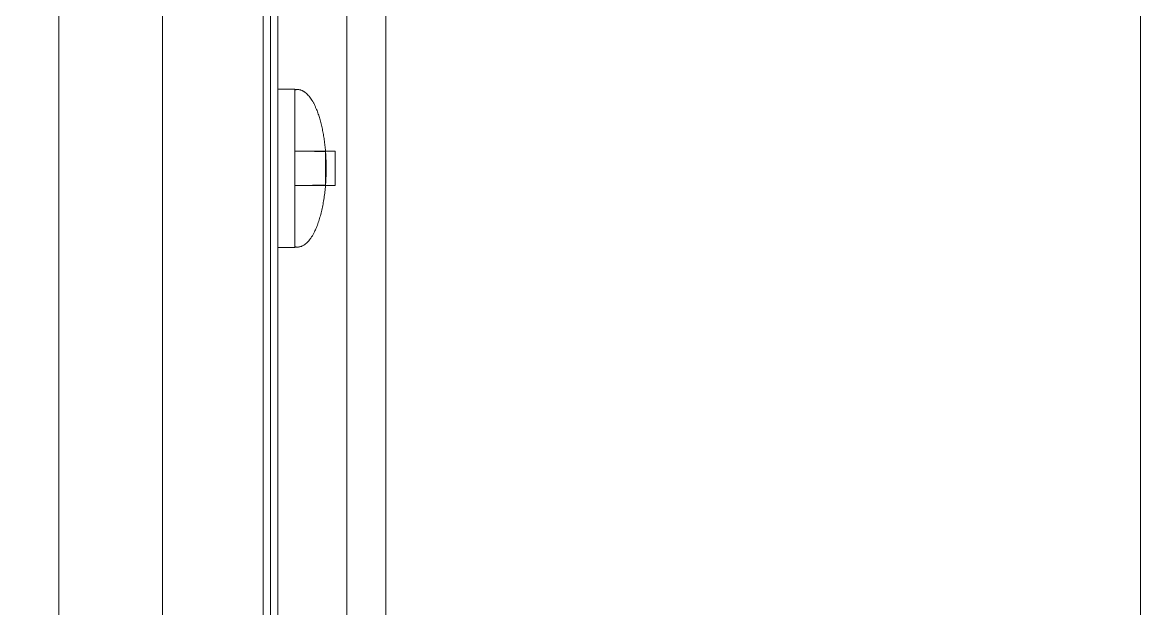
# Model space of a CAD drawing. Header units: millimetres. Extents: x 2162 to 93478, y -2737 to 52379.
# Drawn here: x 45977 to 46365.4, y 6950.7 to 7154.3 of the extents above; entities that cross this region are included whole.
import ezdxf

# ---------------------------------------------------------------- set-up
doc = ezdxf.new("R2010")
doc.units = ezdxf.units.MM
doc.layers.add('equipment 1', color=4, linetype='Continuous', lineweight=9)

# ---------------------------------------------------------------- blocks, each defined once
blk = doc.blocks.new('equipment 0533')
at = {"color": 0}
for p, q in [((722, 106.5), (722, 1371)), ((795.5, 108), (795.5, 1368)), ((822, 1366), (822, 110)), ((835.5, 110), (835.5, 1366)), ((822, 1362.38), (822, 113.62)), ((798, 1355.95), (798, 120.05)), ((758, 1330), (758, 146)), ((793, 1330), (793, 146)), ((804, 467), (798, 467)), ((805.38, 466.81), (804, 467)), ((804, 467), (804, 466.74)), ((804, 466.74), (804, 445.5)), ((818, 445.5), (804, 445.5)), ((804, 445.5), (804, 433.5)), ((814.61, 433.67), (814.61, 445.33)), ((818, 445.5), (818, 433.5)), ((818, 433.5), (804, 433.5)), ((804, 433.5), (804, 412.26)), ((804, 412), (798, 412)), ((804, 412.26), (804, 412)), ((805.38, 412.19), (804, 412))]:
    blk.add_line(p, q, dxfattribs=at)
at = {"color": 0, "extrusion": (1, 2.22045e-16, 0)}
for p, q in [((798, 473.48, 700.51), (798, 468.06, 701.46)), ((798, 467.87, 712.53), (798, 473.25, 713.67)), ((798, 472.31, 717.16), (798, 467.08, 715.46)), ((798, 466.75, 696.58), (798, 471.92, 694.7)), ((798, 466.39, 717.36), (798, 471.49, 719.42)), ((798, 471.48, 710.44), (798, 471.48, 704.5)), ((798, 471.48, 704.5), (798, 470.72, 704.5)), ((798, 470.99, 710.44), (798, 471.48, 710.44)), ((798, 470.77, 691.92), (798, 465.78, 694.24)), ((798, 470.72, 704.5), (798, 470.72, 709.13)), ((798, 469.96, 722.7), (798, 465.11, 720.11)), ((798, 469.35, 708.25), (798, 469.35, 708.96)), ((798, 464.09, 721.87), (798, 468.76, 724.78)), ((798, 463.26, 689.87), (798, 467.76, 686.71)), ((798, 466.69, 727.74), (798, 462.35, 724.35)), ((798, 466.47, 707.44), (798, 466.47, 707.93)), ((798, 465.93, 684.32), (798, 461.72, 687.86)), ((798, 465.76, 711.94), (798, 465.73, 712.08)), ((798, 465.73, 712.08), (798, 465.54, 712.04)), ((798, 465.57, 711.97), (798, 465.54, 712.04)), ((798, 461.05, 725.9), (798, 465.14, 729.59)), ((798, 462.59, 732.14), (798, 458.9, 728.05)), ((798, 458.14, 684.28), (798, 461.68, 680.07)), ((798, 457.35, 729.35), (798, 460.74, 733.69)), ((798, 459.29, 678.24), (798, 456.13, 682.74)), ((798, 458.05, 739.09), (798, 420.68, 760.36)), ((798, 457.78, 735.76), (798, 454.87, 731.09)), ((798, 457.56, 738.22), (798, 420.19, 759.49)), ((798, 453.11, 732.11), (798, 455.7, 736.96)), ((798, 451.76, 680.22), (798, 454.08, 675.23)), ((798, 452.42, 738.49), (798, 450.36, 733.39)), ((798, 451.3, 674.08), (798, 449.42, 679.25)), ((798, 448.46, 734.08), (798, 450.16, 739.31)), ((798, 446.67, 740.25), (798, 445.53, 734.87)), ((798, 444.54, 677.94), (798, 445.49, 672.52)), ((798, 438.64, 672.69), (798, 440.93, 672.69)), ((798, 440.93, 672.69), (798, 440.93, 672)), ((798, 440.93, 672), (798, 437.8, 672)), ((798, 438.49, 676.11), (798, 437.88, 676.19)), ((798, 433.51, 672.52), (798, 434.46, 677.94)), ((798, 425, 681.39), (798, 422.25, 676.62)), ((798, 420.21, 677.9), (798, 423.28, 682.46)), ((798, 419.47, 750), (798, 409.53, 750)), ((798, 409.53, 749), (798, 419.47, 749)), ((798, 412.32, 754), (798, 416.68, 754)), ((798, 416.04, 689.45), (798, 411.59, 686.22)), ((798, 410.24, 688.22), (798, 414.91, 691.13)), ((798, 414.5, 728.5), (798, 414.5, 735.5)), ((798, 414.5, 735.5), (798, 413, 737)), ((798, 404.5, 732), (798, 414.5, 732)), ((798, 413, 727), (798, 414.5, 728.5)), ((798, 413.46, 712.03), (798, 413.43, 711.96)), ((798, 413.46, 712.03), (798, 413.26, 712.07)), ((798, 413.26, 712.07), (798, 413.24, 711.93)), ((798, 413, 737), (798, 406, 737)), ((798, 406, 727), (798, 413, 727)), ((798, 412.53, 707.92), (798, 412.53, 707.43)), ((798, 411.13, 700.47), (798, 405.75, 699.33)), ((798, 407.82, 706.32), (798, 407.9, 707)), ((798, 407.22, 707.84), (798, 406.46, 707.92)), ((798, 406.38, 705.1), (798, 407.14, 705.18)), ((798, 406, 737), (798, 404.5, 735.5)), ((798, 404.5, 728.5), (798, 406, 727)), ((798, 404.5, 735.5), (798, 404.5, 728.5)), ((798, 403, 749.5), (798, 403, 706.5)), ((798, 402, 749.5), (798, 402, 706.5))]:
    blk.add_line(p, q, dxfattribs=at)
blk.add_circle((414.5, 749.5, 798), 5, dxfattribs=at)
for centre, radius, start, end in [((439.5, 706.5, 798), 37.5, 180, 60.347), ((439.5, 706.5, 798), 36.5, 180, 60.347), ((439.5, 706.5, 798), 34.5, 340, 350), ((439.5, 706.5, 798), 34.5, 12, 18), ((439.5, 706.5, 798), 34.5, 22, 28), ((467.84, 712.27, 798), 3.63, 294.3842, 329.8648), ((439.5, 706.5, 798), 34.5, 325, 335), ((467.62, 712.46, 798), 4.54, 292.2557, 312.8924), ((439.5, 706.5, 798), 34.5, 32, 38), ((439.5, 706.5, 798), 29, 340, 350), ((439.5, 706.5, 798), 29, 12, 18), ((439.5, 706.5, 798), 29, 22, 28), ((439.5, 706.5, 798), 34.5, 310, 320), ((439.5, 706.5, 798), 29, 325, 335), ((439.5, 706.5, 798), 34.5, 42, 48), ((439.5, 706.5, 798), 27.5, 23.6599, 156.3661), ((439.5, 706.5, 798), 29, 32, 38), ((439.5, 706.5, 798), 29, 310, 320), ((439.5, 706.5, 798), 29, 42, 48), ((439.5, 706.5, 798), 34.5, 52, 58), ((439.5, 706.5, 798), 34.5, 295, 305), ((439.5, 706.5, 798), 29, 52, 58), ((439.5, 706.5, 798), 29, 295, 305), ((439.5, 706.5, 798), 34.5, 62, 68), ((439.5, 706.5, 798), 29, 62, 68), ((439.5, 706.5, 798), 34.5, 280, 290), ((439.5, 706.5, 798), 34.5, 72, 78), ((439.5, 706.5, 798), 29, 280, 290), ((439.5, 706.5, 798), 29, 72, 78), ((439.71, 737.07, 798), 1.64, 220.6016, 272.7286), ((439.76, 739.81, 798), 0.947, 89.2501, 145.2523), ((441.96, 738.11, 798), 4.09, 175.5471, 211.1368), ((439.5, 706.5, 798), 29, 240, 260), ((439.5, 706.5, 798), 34.5, 240, 260), ((439.5, 706.5, 798), 29, 216, 236), ((414.5, 749.5, 798), 12.5, 60.347, 180), ((439.5, 706.5, 798), 34.5, 216, 236), ((414.5, 749.5, 798), 11.5, 60.347, 180), ((439.5, 706.5, 798), 29, 192, 212), ((408.8, 705.38, 798), 1.4, 356.034, 78.5205), ((439.5, 706.5, 798), 34.5, 192, 212), ((408.32, 705.29, 798), 1.87, 267.2618, 359.8499), ((408.62, 707.94, 798), 1.27, 291.1903, 359.7632), ((408.3, 705.24, 798), 1.13, 267.6705, 2.9664), ((408.36, 705.33, 798), 1.07, 357.9839, 92.4462), ((408.28, 707.91, 798), 0.845, 359.5362, 94.0387), ((408.38, 704.48, 798), 1.92, 91.8621, 106.7931), ((408.16, 705.2, 798), 1.78, 183.2725, 272.3345), ((408.13, 707.76, 798), 1.68, 87.9027, 174.5802), ((408.05, 708.19, 798), 1.2, 263.019, 268.2788)]:
    blk.add_arc(centre, radius, start, end, dxfattribs=at)
at = {"color": 0, "extrusion": (1, 2.22045e-16, -2.46519e-32)}
blk.add_ellipse((798, 465.57, 711.9), major_axis=(0, 0.198, 0.031), ratio=0.338455, start_param=0.148447, end_param=1.51843, dxfattribs=at)
at = {"color": 0, "extrusion": (1, 2.22045e-16, 1.84889e-32)}
blk.add_ellipse((798, 413.43, 711.89), major_axis=(0, -0.198, 0.031), ratio=0.338455, start_param=4.764755, end_param=6.134739, dxfattribs=at)
at = {"color": 0}
blk.add_open_spline([(798, 466.45, 706.36), (798, 466.47, 706.72), (798, 466.47, 707.08), (798, 466.47, 707.44)], degree=3, dxfattribs=at)
for points, knots in [([(798, 412.53, 707.43), (798, 412.53, 706.37), (798, 412.58, 705.32), (798, 412.69, 704.27), (798, 412.92, 702.06), (798, 413.41, 699.85), (798, 414.14, 697.72), (798, 414.87, 695.59), (798, 415.83, 693.58), (798, 417.03, 691.69), (798, 418.22, 689.79), (798, 419.66, 688.02), (798, 421.26, 686.47), (798, 422.86, 684.93), (798, 424.68, 683.56), (798, 426.63, 682.44), (798, 428.58, 681.33), (798, 430.64, 680.47), (798, 432.81, 679.89), (798, 434.98, 679.3), (798, 437.23, 679), (798, 439.46, 679), (798, 441.7, 679), (798, 443.97, 679.29), (798, 446.13, 679.87), (798, 448.29, 680.45), (798, 450.39, 681.31), (798, 452.34, 682.42), (798, 454.29, 683.54), (798, 456.08, 684.88), (798, 457.71, 686.44), (798, 459.33, 688.01), (798, 460.75, 689.76), (798, 461.95, 691.65), (798, 463.14, 693.54), (798, 464.13, 695.6), (798, 464.86, 697.71), (798, 465.58, 699.83), (798, 466.07, 702.03), (798, 466.31, 704.27), (798, 466.35, 704.68), (798, 466.39, 705.09), (798, 466.41, 705.5)], [0.0956259, 0.0956259, 0.0956259, 0.0956259, 0.125, 0.125, 0.125, 0.1875, 0.1875, 0.1875, 0.25, 0.25, 0.25, 0.3125, 0.3125, 0.3125, 0.375, 0.375, 0.375, 0.4375, 0.4375, 0.4375, 0.5, 0.5, 0.5, 0.5625, 0.5625, 0.5625, 0.625, 0.625, 0.625, 0.6875, 0.6875, 0.6875, 0.75, 0.75, 0.75, 0.8125, 0.8125, 0.8125, 0.875, 0.875, 0.875, 0.8864443, 0.8864443, 0.8864443, 0.8864443]), ([(804, 445.5), (805.82, 445.47), (807.63, 445.44), (809.45, 445.41), (811.17, 445.39), (812.89, 445.36), (814.61, 445.33)], [0, 0, 0, 0, 0.00550394, 0.00550394, 0.00550394, 0.01071054, 0.01071054, 0.01071054, 0.01071054]), ([(798, 439.79, 741.44), (798, 439.86, 741.44), (798, 439.94, 741.44), (798, 440.01, 741.43), (798, 440.09, 741.42), (798, 440.16, 741.41), (798, 440.23, 741.39), (798, 440.3, 741.38), (798, 440.37, 741.36), (798, 440.44, 741.33), (798, 440.5, 741.31), (798, 440.57, 741.28), (798, 440.63, 741.25), (798, 440.69, 741.22), (798, 440.75, 741.18), (798, 440.81, 741.14), (798, 440.86, 741.11), (798, 440.91, 741.06), (798, 440.96, 741.02), (798, 441.01, 740.97), (798, 441.06, 740.92), (798, 441.1, 740.87), (798, 441.14, 740.82), (798, 441.18, 740.76), (798, 441.21, 740.7), (798, 441.25, 740.64), (798, 441.29, 740.58), (798, 441.32, 740.51), (798, 441.35, 740.44), (798, 441.38, 740.37), (798, 441.41, 740.3), (798, 441.44, 740.23), (798, 441.46, 740.15), (798, 441.49, 740.07), (798, 441.51, 739.99), (798, 441.54, 739.91), (798, 441.56, 739.82), (798, 441.57, 739.78), (798, 441.58, 739.73), (798, 441.59, 739.69), (798, 441.6, 739.64), (798, 441.61, 739.59), (798, 441.62, 739.54), (798, 441.62, 739.49), (798, 441.63, 739.44), (798, 441.64, 739.39), (798, 441.65, 739.33), (798, 441.65, 739.27), (798, 441.66, 739.22), (798, 441.66, 739.16), (798, 441.67, 739.1), (798, 441.67, 739.04), (798, 441.68, 738.97), (798, 441.68, 738.91), (798, 441.68, 738.85), (798, 441.68, 738.78), (798, 441.69, 738.71), (798, 441.69, 738.64), (798, 441.69, 738.57), (798, 441.69, 738.5), (798, 441.69, 738.43)], [0, 0, 0, 0, 0.056724, 0.056724, 0.056724, 0.111437, 0.111437, 0.111437, 0.164368, 0.164368, 0.164368, 0.216435, 0.216435, 0.216435, 0.267641, 0.267641, 0.267641, 0.31736, 0.31736, 0.31736, 0.367473, 0.367473, 0.367473, 0.41821, 0.41821, 0.41821, 0.471404, 0.471404, 0.471404, 0.527966, 0.527966, 0.527966, 0.588061, 0.588061, 0.588061, 0.652134, 0.652134, 0.652134, 0.686345, 0.686345, 0.686345, 0.723264, 0.723264, 0.723264, 0.76261, 0.76261, 0.76261, 0.804739, 0.804739, 0.804739, 0.84943, 0.84943, 0.84943, 0.896711, 0.896711, 0.896711, 0.94689, 0.94689, 0.94689, 1, 1, 1, 1]), ([(798, 441.69, 738.43), (798, 441.69, 738.35), (798, 441.69, 738.26), (798, 441.69, 738.18), (798, 441.68, 738.1), (798, 441.68, 738.02), (798, 441.68, 737.94), (798, 441.67, 737.86), (798, 441.67, 737.78), (798, 441.66, 737.71), (798, 441.65, 737.63), (798, 441.65, 737.56), (798, 441.64, 737.49), (798, 441.63, 737.42), (798, 441.62, 737.35), (798, 441.61, 737.28), (798, 441.6, 737.22), (798, 441.58, 737.15), (798, 441.57, 737.09), (798, 441.56, 737.03), (798, 441.54, 736.97), (798, 441.53, 736.91), (798, 441.51, 736.85), (798, 441.5, 736.79), (798, 441.48, 736.74), (798, 441.46, 736.68), (798, 441.44, 736.63), (798, 441.42, 736.58), (798, 441.4, 736.53), (798, 441.38, 736.48), (798, 441.36, 736.43), (798, 441.34, 736.38), (798, 441.32, 736.34), (798, 441.29, 736.29), (798, 441.27, 736.25), (798, 441.24, 736.2), (798, 441.21, 736.16), (798, 441.19, 736.12), (798, 441.16, 736.08), (798, 441.13, 736.05), (798, 441.1, 736.01), (798, 441.08, 735.97), (798, 441.04, 735.94), (798, 441.01, 735.9), (798, 440.98, 735.87), (798, 440.95, 735.84), (798, 440.92, 735.81), (798, 440.88, 735.78), (798, 440.85, 735.75), (798, 440.81, 735.73), (798, 440.78, 735.7), (798, 440.74, 735.67), (798, 440.7, 735.65), (798, 440.66, 735.63), (798, 440.62, 735.61), (798, 440.58, 735.59), (798, 440.54, 735.57), (798, 440.5, 735.55), (798, 440.46, 735.54), (798, 440.42, 735.52), (798, 440.37, 735.51), (798, 440.33, 735.49), (798, 440.28, 735.48), (798, 440.24, 735.47), (798, 440.19, 735.46), (798, 440.14, 735.45), (798, 440.09, 735.44), (798, 440.04, 735.44), (798, 439.99, 735.43), (798, 439.94, 735.43), (798, 439.89, 735.43), (798, 439.84, 735.42), (798, 439.79, 735.42)], [0, 0, 0, 0, 0.062874, 0.062874, 0.062874, 0.122837, 0.122837, 0.122837, 0.179657, 0.179657, 0.179657, 0.23396, 0.23396, 0.23396, 0.285595, 0.285595, 0.285595, 0.334513, 0.334513, 0.334513, 0.380905, 0.380905, 0.380905, 0.424895, 0.424895, 0.424895, 0.466529, 0.466529, 0.466529, 0.506488, 0.506488, 0.506488, 0.545032, 0.545032, 0.545032, 0.581831, 0.581831, 0.581831, 0.617448, 0.617448, 0.617448, 0.652067, 0.652067, 0.652067, 0.68588, 0.68588, 0.68588, 0.719175, 0.719175, 0.719175, 0.752182, 0.752182, 0.752182, 0.78524, 0.78524, 0.78524, 0.818656, 0.818656, 0.818656, 0.852548, 0.852548, 0.852548, 0.887626, 0.887626, 0.887626, 0.923635, 0.923635, 0.923635, 0.961022, 0.961022, 0.961022, 1, 1, 1, 1]), ([(798, 439.44, 677.94), (798, 439.5, 677.94), (798, 439.56, 677.94), (798, 439.62, 677.93), (798, 439.68, 677.93), (798, 439.73, 677.92), (798, 439.79, 677.91), (798, 439.84, 677.9), (798, 439.89, 677.89), (798, 439.94, 677.87), (798, 439.99, 677.86), (798, 440.04, 677.84), (798, 440.09, 677.82), (798, 440.13, 677.8), (798, 440.18, 677.77), (798, 440.22, 677.75), (798, 440.26, 677.72), (798, 440.3, 677.69), (798, 440.34, 677.66), (798, 440.38, 677.63), (798, 440.42, 677.59), (798, 440.45, 677.56), (798, 440.49, 677.52), (798, 440.52, 677.48), (798, 440.55, 677.44), (798, 440.58, 677.4), (798, 440.61, 677.36), (798, 440.64, 677.31), (798, 440.67, 677.27), (798, 440.69, 677.23), (798, 440.72, 677.18), (798, 440.74, 677.14), (798, 440.76, 677.09), (798, 440.78, 677.04), (798, 440.8, 677), (798, 440.82, 676.95), (798, 440.83, 676.9), (798, 440.85, 676.86), (798, 440.86, 676.81), (798, 440.88, 676.76), (798, 440.89, 676.71), (798, 440.9, 676.66), (798, 440.9, 676.61), (798, 440.91, 676.56), (798, 440.92, 676.51), (798, 440.92, 676.46), (798, 440.93, 676.4), (798, 440.93, 676.35), (798, 440.93, 676.3)], [0, 0, 0, 0, 0.071329, 0.071329, 0.071329, 0.138888, 0.138888, 0.138888, 0.203488, 0.203488, 0.203488, 0.265389, 0.265389, 0.265389, 0.326147, 0.326147, 0.326147, 0.38585, 0.38585, 0.38585, 0.446421, 0.446421, 0.446421, 0.508506, 0.508506, 0.508506, 0.570717, 0.570717, 0.570717, 0.631986, 0.631986, 0.631986, 0.692943, 0.692943, 0.692943, 0.753165, 0.753165, 0.753165, 0.813397, 0.813397, 0.813397, 0.874732, 0.874732, 0.874732, 0.936834, 0.936834, 0.936834, 1, 1, 1, 1]), ([(798, 440.93, 676.3), (798, 440.93, 676.25), (798, 440.93, 676.2), (798, 440.92, 676.16), (798, 440.92, 676.11), (798, 440.92, 676.06), (798, 440.91, 676.02), (798, 440.9, 675.97), (798, 440.9, 675.92), (798, 440.89, 675.88), (798, 440.88, 675.83), (798, 440.87, 675.79), (798, 440.86, 675.74), (798, 440.84, 675.7), (798, 440.83, 675.65), (798, 440.81, 675.61), (798, 440.8, 675.56), (798, 440.78, 675.52), (798, 440.77, 675.47), (798, 440.75, 675.43), (798, 440.73, 675.38), (798, 440.71, 675.34), (798, 440.69, 675.3), (798, 440.66, 675.25), (798, 440.64, 675.21), (798, 440.61, 675.16), (798, 440.59, 675.12), (798, 440.56, 675.07), (798, 440.53, 675.02), (798, 440.5, 674.98), (798, 440.46, 674.93), (798, 440.43, 674.88), (798, 440.39, 674.82), (798, 440.35, 674.77), (798, 440.31, 674.71), (798, 440.27, 674.66), (798, 440.22, 674.6), (798, 440.18, 674.54), (798, 440.13, 674.48), (798, 440.08, 674.42), (798, 440.03, 674.36), (798, 439.97, 674.3), (798, 439.92, 674.24), (798, 439.86, 674.17), (798, 439.8, 674.1), (798, 439.74, 674.04), (798, 439.68, 673.96), (798, 439.61, 673.89), (798, 439.55, 673.82)], [0, 0, 0, 0, 0.048783, 0.048783, 0.048783, 0.096931, 0.096931, 0.096931, 0.145092, 0.145092, 0.145092, 0.193398, 0.193398, 0.193398, 0.242257, 0.242257, 0.242257, 0.291123, 0.291123, 0.291123, 0.340835, 0.340835, 0.340835, 0.391595, 0.391595, 0.391595, 0.445772, 0.445772, 0.445772, 0.506113, 0.506113, 0.506113, 0.572506, 0.572506, 0.572506, 0.644951, 0.644951, 0.644951, 0.72423, 0.72423, 0.72423, 0.809688, 0.809688, 0.809688, 0.901692, 0.901692, 0.901692, 1, 1, 1, 1]), ([(798, 440.93, 738.43), (798, 440.93, 738.54), (798, 440.93, 738.66), (798, 440.92, 738.77), (798, 440.92, 738.87), (798, 440.91, 738.97), (798, 440.91, 739.08), (798, 440.9, 739.17), (798, 440.89, 739.26), (798, 440.88, 739.35), (798, 440.87, 739.43), (798, 440.86, 739.52), (798, 440.85, 739.6), (798, 440.84, 739.67), (798, 440.82, 739.75), (798, 440.8, 739.82), (798, 440.79, 739.88), (798, 440.77, 739.94), (798, 440.75, 740.01), (798, 440.73, 740.06), (798, 440.71, 740.11), (798, 440.68, 740.17), (798, 440.66, 740.21), (798, 440.64, 740.25), (798, 440.61, 740.3), (798, 440.58, 740.33), (798, 440.55, 740.37), (798, 440.52, 740.4), (798, 440.5, 740.44), (798, 440.47, 740.47), (798, 440.44, 740.5), (798, 440.41, 740.53), (798, 440.37, 740.55), (798, 440.34, 740.58), (798, 440.31, 740.6), (798, 440.27, 740.62), (798, 440.24, 740.64), (798, 440.21, 740.66), (798, 440.17, 740.68), (798, 440.13, 740.69), (798, 440.1, 740.71), (798, 440.06, 740.72), (798, 440.02, 740.73), (798, 439.98, 740.74), (798, 439.94, 740.74), (798, 439.9, 740.75), (798, 439.86, 740.75), (798, 439.82, 740.75), (798, 439.78, 740.76)], [0, 0, 0, 0, 0.115629, 0.115629, 0.115629, 0.221541, 0.221541, 0.221541, 0.317048, 0.317048, 0.317048, 0.403151, 0.403151, 0.403151, 0.480181, 0.480181, 0.480181, 0.547649, 0.547649, 0.547649, 0.607036, 0.607036, 0.607036, 0.658652, 0.658652, 0.658652, 0.705723, 0.705723, 0.705723, 0.749804, 0.749804, 0.749804, 0.792587, 0.792587, 0.792587, 0.833874, 0.833874, 0.833874, 0.874768, 0.874768, 0.874768, 0.915223, 0.915223, 0.915223, 0.956881, 0.956881, 0.956881, 1, 1, 1, 1]), ([(798, 439.79, 736.11), (798, 439.82, 736.11), (798, 439.86, 736.11), (798, 439.9, 736.12), (798, 439.94, 736.12), (798, 439.98, 736.13), (798, 440.02, 736.14), (798, 440.05, 736.15), (798, 440.09, 736.16), (798, 440.13, 736.17), (798, 440.16, 736.19), (798, 440.2, 736.2), (798, 440.23, 736.22), (798, 440.26, 736.24), (798, 440.3, 736.26), (798, 440.33, 736.28), (798, 440.36, 736.31), (798, 440.39, 736.33), (798, 440.42, 736.36), (798, 440.45, 736.39), (798, 440.49, 736.42), (798, 440.51, 736.45), (798, 440.54, 736.48), (798, 440.57, 736.52), (798, 440.6, 736.55), (798, 440.63, 736.6), (798, 440.65, 736.64), (798, 440.68, 736.68), (798, 440.7, 736.73), (798, 440.72, 736.79), (798, 440.74, 736.84), (798, 440.76, 736.9), (798, 440.78, 736.96), (798, 440.8, 737.03), (798, 440.82, 737.1), (798, 440.83, 737.17), (798, 440.85, 737.25), (798, 440.86, 737.33), (798, 440.87, 737.41), (798, 440.88, 737.5), (798, 440.89, 737.59), (798, 440.9, 737.68), (798, 440.91, 737.78), (798, 440.92, 737.88), (798, 440.92, 737.99), (798, 440.92, 738.09), (798, 440.93, 738.2), (798, 440.93, 738.32), (798, 440.93, 738.43)], [0, 0, 0, 0, 0.040782, 0.040782, 0.040782, 0.08087, 0.08087, 0.08087, 0.120268, 0.120268, 0.120268, 0.160187, 0.160187, 0.160187, 0.20046, 0.20046, 0.20046, 0.242265, 0.242265, 0.242265, 0.286459, 0.286459, 0.286459, 0.332952, 0.332952, 0.332952, 0.384431, 0.384431, 0.384431, 0.443389, 0.443389, 0.443389, 0.511681, 0.511681, 0.511681, 0.58902, 0.58902, 0.58902, 0.676245, 0.676245, 0.676245, 0.773705, 0.773705, 0.773705, 0.881568, 0.881568, 0.881568, 1, 1, 1, 1]), ([(798, 439.01, 674.18), (798, 439.07, 674.24), (798, 439.14, 674.31), (798, 439.2, 674.38), (798, 439.26, 674.44), (798, 439.32, 674.51), (798, 439.38, 674.57), (798, 439.43, 674.63), (798, 439.48, 674.69), (798, 439.54, 674.75), (798, 439.58, 674.8), (798, 439.63, 674.86), (798, 439.68, 674.91), (798, 439.72, 674.97), (798, 439.76, 675.02), (798, 439.8, 675.07), (798, 439.84, 675.12), (798, 439.87, 675.16), (798, 439.91, 675.21), (798, 439.94, 675.26), (798, 439.97, 675.3), (798, 440, 675.34), (798, 440.02, 675.38), (798, 440.04, 675.42), (798, 440.07, 675.46), (798, 440.11, 675.54), (798, 440.14, 675.61), (798, 440.18, 675.69), (798, 440.21, 675.76), (798, 440.23, 675.83), (798, 440.26, 675.9), (798, 440.28, 675.97), (798, 440.29, 676.04), (798, 440.3, 676.11), (798, 440.31, 676.18), (798, 440.32, 676.24), (798, 440.32, 676.31)], [0, 0, 0, 0, 0.10938, 0.10938, 0.10938, 0.210603, 0.210603, 0.210603, 0.304015, 0.304015, 0.304015, 0.389049, 0.389049, 0.389049, 0.466366, 0.466366, 0.466366, 0.53603, 0.53603, 0.53603, 0.597986, 0.597986, 0.597986, 0.652147, 0.652147, 0.652147, 0.749352, 0.749352, 0.749352, 0.838827, 0.838827, 0.838827, 0.921744, 0.921744, 0.921744, 1, 1, 1, 1]), ([(798, 440.32, 676.31), (798, 440.32, 676.35), (798, 440.32, 676.38), (798, 440.31, 676.42), (798, 440.31, 676.46), (798, 440.31, 676.49), (798, 440.3, 676.53), (798, 440.3, 676.56), (798, 440.29, 676.59), (798, 440.28, 676.63), (798, 440.27, 676.66), (798, 440.27, 676.69), (798, 440.25, 676.72), (798, 440.24, 676.75), (798, 440.23, 676.78), (798, 440.22, 676.81), (798, 440.2, 676.84), (798, 440.19, 676.87), (798, 440.17, 676.89), (798, 440.16, 676.92), (798, 440.14, 676.95), (798, 440.12, 676.97), (798, 440.1, 677), (798, 440.08, 677.02), (798, 440.06, 677.05), (798, 440.04, 677.07), (798, 440.02, 677.09), (798, 439.99, 677.11), (798, 439.97, 677.13), (798, 439.95, 677.15), (798, 439.92, 677.17), (798, 439.9, 677.19), (798, 439.87, 677.21), (798, 439.85, 677.22), (798, 439.82, 677.24), (798, 439.8, 677.25), (798, 439.77, 677.26), (798, 439.74, 677.27), (798, 439.72, 677.28), (798, 439.69, 677.29), (798, 439.66, 677.3), (798, 439.63, 677.31), (798, 439.6, 677.31), (798, 439.57, 677.32), (798, 439.54, 677.32), (798, 439.51, 677.33), (798, 439.48, 677.33), (798, 439.45, 677.33), (798, 439.42, 677.33)], [0, 0, 0, 0, 0.07278, 0.07278, 0.07278, 0.142148, 0.142148, 0.142148, 0.209183, 0.209183, 0.209183, 0.274292, 0.274292, 0.274292, 0.337769, 0.337769, 0.337769, 0.400757, 0.400757, 0.400757, 0.462801, 0.462801, 0.462801, 0.525595, 0.525595, 0.525595, 0.58754, 0.58754, 0.58754, 0.647529, 0.647529, 0.647529, 0.706323, 0.706323, 0.706323, 0.7637, 0.7637, 0.7637, 0.821374, 0.821374, 0.821374, 0.879619, 0.879619, 0.879619, 0.93891, 0.93891, 0.93891, 1, 1, 1, 1]), ([(798, 437.88, 738.43), (798, 437.88, 738.52), (798, 437.88, 738.6), (798, 437.88, 738.69), (798, 437.89, 738.77), (798, 437.89, 738.85), (798, 437.89, 738.93), (798, 437.9, 739.01), (798, 437.9, 739.08), (798, 437.91, 739.16), (798, 437.92, 739.23), (798, 437.93, 739.31), (798, 437.93, 739.38), (798, 437.94, 739.45), (798, 437.95, 739.52), (798, 437.96, 739.58), (798, 437.98, 739.65), (798, 437.99, 739.71), (798, 438, 739.78), (798, 438.01, 739.84), (798, 438.03, 739.9), (798, 438.04, 739.96), (798, 438.06, 740.02), (798, 438.08, 740.08), (798, 438.09, 740.13), (798, 438.11, 740.18), (798, 438.13, 740.24), (798, 438.15, 740.29), (798, 438.17, 740.34), (798, 438.19, 740.39), (798, 438.21, 740.44), (798, 438.23, 740.49), (798, 438.26, 740.53), (798, 438.28, 740.58), (798, 438.31, 740.62), (798, 438.33, 740.66), (798, 438.36, 740.71), (798, 438.39, 740.75), (798, 438.41, 740.78), (798, 438.44, 740.82), (798, 438.47, 740.86), (798, 438.5, 740.9), (798, 438.53, 740.93), (798, 438.56, 740.96), (798, 438.59, 741), (798, 438.62, 741.03), (798, 438.66, 741.06), (798, 438.69, 741.09), (798, 438.73, 741.11), (798, 438.76, 741.14), (798, 438.8, 741.17), (798, 438.84, 741.19), (798, 438.87, 741.21), (798, 438.91, 741.24), (798, 438.95, 741.26), (798, 438.99, 741.28), (798, 439.03, 741.3), (798, 439.07, 741.31), (798, 439.11, 741.33), (798, 439.16, 741.35), (798, 439.2, 741.36), (798, 439.25, 741.37), (798, 439.29, 741.39), (798, 439.34, 741.4), (798, 439.38, 741.41), (798, 439.43, 741.41), (798, 439.48, 741.42), (798, 439.53, 741.43), (798, 439.58, 741.43), (798, 439.63, 741.44), (798, 439.68, 741.44), (798, 439.73, 741.44), (798, 439.79, 741.44)], [0, 0, 0, 0, 0.063114, 0.063114, 0.063114, 0.123615, 0.123615, 0.123615, 0.180974, 0.180974, 0.180974, 0.235261, 0.235261, 0.235261, 0.287101, 0.287101, 0.287101, 0.336031, 0.336031, 0.336031, 0.382382, 0.382382, 0.382382, 0.426334, 0.426334, 0.426334, 0.468211, 0.468211, 0.468211, 0.50825, 0.50825, 0.50825, 0.546628, 0.546628, 0.546628, 0.58365, 0.58365, 0.58365, 0.618994, 0.618994, 0.618994, 0.653583, 0.653583, 0.653583, 0.687156, 0.687156, 0.687156, 0.720422, 0.720422, 0.720422, 0.75323, 0.75323, 0.75323, 0.78626, 0.78626, 0.78626, 0.819504, 0.819504, 0.819504, 0.853545, 0.853545, 0.853545, 0.888308, 0.888308, 0.888308, 0.923996, 0.923996, 0.923996, 0.96135, 0.96135, 0.96135, 1, 1, 1, 1]), ([(798, 438.64, 738.43), (798, 438.64, 738.32), (798, 438.64, 738.2), (798, 438.65, 738.09), (798, 438.65, 737.99), (798, 438.66, 737.88), (798, 438.66, 737.78), (798, 438.67, 737.68), (798, 438.68, 737.59), (798, 438.69, 737.5), (798, 438.7, 737.41), (798, 438.71, 737.33), (798, 438.72, 737.24), (798, 438.74, 737.17), (798, 438.75, 737.1), (798, 438.77, 737.03), (798, 438.79, 736.96), (798, 438.81, 736.9), (798, 438.83, 736.84), (798, 438.85, 736.78), (798, 438.87, 736.73), (798, 438.89, 736.68), (798, 438.92, 736.64), (798, 438.94, 736.59), (798, 438.97, 736.55), (798, 439, 736.52), (798, 439.03, 736.48), (798, 439.06, 736.45), (798, 439.09, 736.42), (798, 439.12, 736.39), (798, 439.15, 736.36), (798, 439.18, 736.33), (798, 439.21, 736.31), (798, 439.24, 736.28), (798, 439.27, 736.26), (798, 439.31, 736.24), (798, 439.34, 736.22), (798, 439.37, 736.2), (798, 439.41, 736.19), (798, 439.44, 736.17), (798, 439.48, 736.16), (798, 439.52, 736.15), (798, 439.55, 736.14), (798, 439.59, 736.13), (798, 439.63, 736.12), (798, 439.67, 736.12), (798, 439.71, 736.11), (798, 439.75, 736.11), (798, 439.79, 736.11)], [0, 0, 0, 0, 0.118406, 0.118406, 0.118406, 0.226654, 0.226654, 0.226654, 0.324092, 0.324092, 0.324092, 0.411705, 0.411705, 0.411705, 0.489026, 0.489026, 0.489026, 0.556909, 0.556909, 0.556909, 0.616233, 0.616233, 0.616233, 0.667349, 0.667349, 0.667349, 0.713512, 0.713512, 0.713512, 0.757697, 0.757697, 0.757697, 0.799493, 0.799493, 0.799493, 0.839976, 0.839976, 0.839976, 0.879886, 0.879886, 0.879886, 0.919149, 0.919149, 0.919149, 0.959227, 0.959227, 0.959227, 1, 1, 1, 1]), ([(798, 439.55, 673.82), (798, 439.51, 673.78), (798, 439.47, 673.74), (798, 439.43, 673.69), (798, 439.39, 673.65), (798, 439.35, 673.61), (798, 439.32, 673.57), (798, 439.28, 673.54), (798, 439.25, 673.5), (798, 439.22, 673.46), (798, 439.19, 673.43), (798, 439.16, 673.4), (798, 439.13, 673.37), (798, 439.1, 673.34), (798, 439.07, 673.31), (798, 439.05, 673.28), (798, 439.03, 673.25), (798, 439, 673.23), (798, 438.98, 673.2), (798, 438.96, 673.18), (798, 438.95, 673.16), (798, 438.93, 673.14), (798, 438.91, 673.12), (798, 438.9, 673.1), (798, 438.89, 673.08), (798, 438.84, 673.02), (798, 438.79, 672.95), (798, 438.75, 672.88), (798, 438.71, 672.82), (798, 438.68, 672.75), (798, 438.64, 672.69)], [0, 0, 0, 0, 0.12275, 0.12275, 0.12275, 0.234584, 0.234584, 0.234584, 0.336061, 0.336061, 0.336061, 0.42658, 0.42658, 0.42658, 0.506809, 0.506809, 0.506809, 0.575546, 0.575546, 0.575546, 0.634577, 0.634577, 0.634577, 0.682157, 0.682157, 0.682157, 0.846189, 0.846189, 0.846189, 1, 1, 1, 1]), ([(798, 437.88, 676.19), (798, 437.89, 676.26), (798, 437.89, 676.33), (798, 437.9, 676.4), (798, 437.91, 676.47), (798, 437.92, 676.53), (798, 437.93, 676.6), (798, 437.95, 676.66), (798, 437.96, 676.72), (798, 437.98, 676.78), (798, 437.99, 676.84), (798, 438.01, 676.9), (798, 438.03, 676.95), (798, 438.05, 677.01), (798, 438.07, 677.06), (798, 438.1, 677.11), (798, 438.12, 677.16), (798, 438.14, 677.21), (798, 438.17, 677.26), (798, 438.2, 677.3), (798, 438.23, 677.34), (798, 438.26, 677.38), (798, 438.29, 677.43), (798, 438.32, 677.46), (798, 438.36, 677.5), (798, 438.39, 677.54), (798, 438.43, 677.57), (798, 438.46, 677.6), (798, 438.5, 677.64), (798, 438.54, 677.67), (798, 438.58, 677.69), (798, 438.62, 677.72), (798, 438.66, 677.75), (798, 438.7, 677.77), (798, 438.75, 677.79), (798, 438.79, 677.81), (798, 438.83, 677.83), (798, 438.88, 677.85), (798, 438.93, 677.87), (798, 438.97, 677.88), (798, 439.02, 677.89), (798, 439.07, 677.91), (798, 439.12, 677.91), (798, 439.17, 677.92), (798, 439.23, 677.93), (798, 439.28, 677.93), (798, 439.33, 677.94), (798, 439.39, 677.94), (798, 439.44, 677.94)], [0, 0, 0, 0, 0.08101, 0.08101, 0.08101, 0.157162, 0.157162, 0.157162, 0.229319, 0.229319, 0.229319, 0.2972, 0.2972, 0.2972, 0.36195, 0.36195, 0.36195, 0.423721, 0.423721, 0.423721, 0.483122, 0.483122, 0.483122, 0.540982, 0.540982, 0.540982, 0.597661, 0.597661, 0.597661, 0.653181, 0.653181, 0.653181, 0.707852, 0.707852, 0.707852, 0.763548, 0.763548, 0.763548, 0.819537, 0.819537, 0.819537, 0.87764, 0.87764, 0.87764, 0.937454, 0.937454, 0.937454, 1, 1, 1, 1]), ([(798, 439.42, 677.33), (798, 439.39, 677.33), (798, 439.35, 677.33), (798, 439.32, 677.33), (798, 439.29, 677.32), (798, 439.26, 677.32), (798, 439.23, 677.31), (798, 439.2, 677.31), (798, 439.17, 677.3), (798, 439.14, 677.29), (798, 439.11, 677.28), (798, 439.08, 677.27), (798, 439.05, 677.25), (798, 439.02, 677.24), (798, 438.99, 677.23), (798, 438.97, 677.21), (798, 438.94, 677.19), (798, 438.92, 677.17), (798, 438.89, 677.16), (798, 438.87, 677.13), (798, 438.84, 677.11), (798, 438.82, 677.09), (798, 438.79, 677.07), (798, 438.77, 677.04), (798, 438.75, 677.02), (798, 438.73, 676.99), (798, 438.71, 676.96), (798, 438.69, 676.93), (798, 438.67, 676.9), (798, 438.65, 676.87), (798, 438.64, 676.84), (798, 438.62, 676.81), (798, 438.61, 676.78), (798, 438.59, 676.74), (798, 438.58, 676.71), (798, 438.57, 676.67), (798, 438.56, 676.63), (798, 438.54, 676.6), (798, 438.54, 676.56), (798, 438.53, 676.52), (798, 438.52, 676.48), (798, 438.51, 676.43), (798, 438.51, 676.39), (798, 438.5, 676.35), (798, 438.5, 676.3), (798, 438.49, 676.26), (798, 438.49, 676.21), (798, 438.49, 676.16), (798, 438.49, 676.11)], [0, 0, 0, 0, 0.058049, 0.058049, 0.058049, 0.113315, 0.113315, 0.113315, 0.167562, 0.167562, 0.167562, 0.221142, 0.221142, 0.221142, 0.275517, 0.275517, 0.275517, 0.329522, 0.329522, 0.329522, 0.385758, 0.385758, 0.385758, 0.443893, 0.443893, 0.443893, 0.503677, 0.503677, 0.503677, 0.564645, 0.564645, 0.564645, 0.628005, 0.628005, 0.628005, 0.695019, 0.695019, 0.695019, 0.764665, 0.764665, 0.764665, 0.83877, 0.83877, 0.83877, 0.91714, 0.91714, 0.91714, 1, 1, 1, 1]), ([(798, 437.8, 672), (798, 437.8, 672.04), (798, 437.8, 672.07), (798, 437.81, 672.11), (798, 437.81, 672.14), (798, 437.81, 672.18), (798, 437.82, 672.22), (798, 437.82, 672.25), (798, 437.83, 672.29), (798, 437.83, 672.33), (798, 437.84, 672.37), (798, 437.85, 672.41), (798, 437.86, 672.45), (798, 437.87, 672.49), (798, 437.88, 672.53), (798, 437.9, 672.57), (798, 437.91, 672.61), (798, 437.92, 672.65), (798, 437.94, 672.69), (798, 437.96, 672.73), (798, 437.97, 672.77), (798, 437.99, 672.82), (798, 438.01, 672.86), (798, 438.03, 672.9), (798, 438.05, 672.94), (798, 438.08, 672.99), (798, 438.1, 673.03), (798, 438.12, 673.08), (798, 438.15, 673.12), (798, 438.18, 673.17), (798, 438.21, 673.22), (798, 438.24, 673.27), (798, 438.28, 673.31), (798, 438.31, 673.36), (798, 438.35, 673.41), (798, 438.38, 673.46), (798, 438.42, 673.51), (798, 438.46, 673.57), (798, 438.51, 673.62), (798, 438.55, 673.67), (798, 438.59, 673.72), (798, 438.64, 673.78), (798, 438.69, 673.83), (798, 438.74, 673.89), (798, 438.79, 673.95), (798, 438.84, 674), (798, 438.9, 674.06), (798, 438.95, 674.12), (798, 439.01, 674.18)], [0, 0, 0, 0, 0.042012, 0.042012, 0.042012, 0.085117, 0.085117, 0.085117, 0.130084, 0.130084, 0.130084, 0.176966, 0.176966, 0.176966, 0.226145, 0.226145, 0.226145, 0.27723, 0.27723, 0.27723, 0.330801, 0.330801, 0.330801, 0.38655, 0.38655, 0.38655, 0.445857, 0.445857, 0.445857, 0.509982, 0.509982, 0.509982, 0.578857, 0.578857, 0.578857, 0.653261, 0.653261, 0.653261, 0.731918, 0.731918, 0.731918, 0.816011, 0.816011, 0.816011, 0.905246, 0.905246, 0.905246, 1, 1, 1, 1]), ([(798, 438.99, 740.35), (798, 438.96, 740.3), (798, 438.93, 740.25), (798, 438.91, 740.21), (798, 438.88, 740.15), (798, 438.86, 740.09), (798, 438.84, 740.03), (798, 438.81, 739.97), (798, 438.79, 739.9), (798, 438.78, 739.84), (798, 438.76, 739.76), (798, 438.74, 739.69), (798, 438.73, 739.61), (798, 438.71, 739.53), (798, 438.7, 739.44), (798, 438.69, 739.36), (798, 438.68, 739.26), (798, 438.67, 739.17), (798, 438.66, 739.08), (798, 438.66, 738.97), (798, 438.65, 738.87), (798, 438.65, 738.77), (798, 438.65, 738.66), (798, 438.64, 738.54), (798, 438.64, 738.43)], [0, 0, 0, 0, 0.083888, 0.083888, 0.083888, 0.177154, 0.177154, 0.177154, 0.282514, 0.282514, 0.282514, 0.3994, 0.3994, 0.3994, 0.529491, 0.529491, 0.529491, 0.672802, 0.672802, 0.672802, 0.829536, 0.829536, 0.829536, 1, 1, 1, 1]), ([(814.61, 433.67), (812.89, 433.64), (811.17, 433.61), (809.45, 433.59), (807.63, 433.56), (805.82, 433.53), (804, 433.5)], [0.00029734, 0.00029734, 0.00029734, 0.00029734, 0.00550394, 0.00550394, 0.00550394, 0.01100788, 0.01100788, 0.01100788, 0.01100788]), ([(798, 408.19, 709.44), (798, 408.27, 709.44), (798, 408.35, 709.44), (798, 408.43, 709.43), (798, 408.5, 709.42), (798, 408.58, 709.41), (798, 408.65, 709.39), (798, 408.72, 709.37), (798, 408.79, 709.35), (798, 408.86, 709.33), (798, 408.93, 709.3), (798, 409, 709.27), (798, 409.06, 709.24), (798, 409.13, 709.2), (798, 409.19, 709.17), (798, 409.25, 709.13), (798, 409.31, 709.09), (798, 409.37, 709.04), (798, 409.42, 709), (798, 409.47, 708.95), (798, 409.51, 708.9), (798, 409.56, 708.85), (798, 409.6, 708.79), (798, 409.64, 708.74), (798, 409.67, 708.68), (798, 409.71, 708.62), (798, 409.74, 708.56), (798, 409.77, 708.5), (798, 409.79, 708.44), (798, 409.81, 708.38), (798, 409.83, 708.32), (798, 409.85, 708.25), (798, 409.86, 708.19), (798, 409.87, 708.13), (798, 409.88, 708.06), (798, 409.88, 708), (798, 409.89, 707.93)], [0, 0, 0, 0, 0.092054, 0.092054, 0.092054, 0.181008, 0.181008, 0.181008, 0.26913, 0.26913, 0.26913, 0.357137, 0.357137, 0.357137, 0.443549, 0.443549, 0.443549, 0.526433, 0.526433, 0.526433, 0.607453, 0.607453, 0.607453, 0.688385, 0.688385, 0.688385, 0.767854, 0.767854, 0.767854, 0.845531, 0.845531, 0.845531, 0.922529, 0.922529, 0.922529, 1, 1, 1, 1]), ([(798, 408.01, 707), (798, 408.08, 707), (798, 408.15, 707), (798, 408.22, 707.01), (798, 408.29, 707.02), (798, 408.35, 707.03), (798, 408.42, 707.05), (798, 408.48, 707.07), (798, 408.54, 707.09), (798, 408.6, 707.12), (798, 408.67, 707.15), (798, 408.72, 707.18), (798, 408.78, 707.22), (798, 408.81, 707.24), (798, 408.84, 707.26), (798, 408.86, 707.28), (798, 408.89, 707.3), (798, 408.91, 707.32), (798, 408.93, 707.35), (798, 408.95, 707.37), (798, 408.97, 707.39), (798, 408.99, 707.42), (798, 409.01, 707.45), (798, 409.02, 707.47), (798, 409.04, 707.5), (798, 409.05, 707.53), (798, 409.07, 707.56), (798, 409.08, 707.59), (798, 409.09, 707.62), (798, 409.09, 707.66), (798, 409.1, 707.69), (798, 409.11, 707.72), (798, 409.12, 707.76), (798, 409.12, 707.79), (798, 409.12, 707.83), (798, 409.12, 707.87), (798, 409.12, 707.91)], [0, 0, 0, 0, 0.129789, 0.129789, 0.129789, 0.254605, 0.254605, 0.254605, 0.378435, 0.378435, 0.378435, 0.50292, 0.50292, 0.50292, 0.565018, 0.565018, 0.565018, 0.624848, 0.624848, 0.624848, 0.683448, 0.683448, 0.683448, 0.742765, 0.742765, 0.742765, 0.802757, 0.802757, 0.802757, 0.86522, 0.86522, 0.86522, 0.930779, 0.930779, 0.930779, 1, 1, 1, 1]), ([(798, 407.14, 705.18), (798, 407.15, 705.13), (798, 407.16, 705.08), (798, 407.17, 705.04), (798, 407.19, 705), (798, 407.2, 704.95), (798, 407.21, 704.91), (798, 407.22, 704.87), (798, 407.24, 704.83), (798, 407.25, 704.8), (798, 407.27, 704.76), (798, 407.28, 704.72), (798, 407.3, 704.69), (798, 407.32, 704.66), (798, 407.33, 704.62), (798, 407.35, 704.59), (798, 407.37, 704.56), (798, 407.39, 704.53), (798, 407.41, 704.5), (798, 407.43, 704.48), (798, 407.45, 704.45), (798, 407.47, 704.43), (798, 407.49, 704.4), (798, 407.51, 704.38), (798, 407.53, 704.36), (798, 407.56, 704.34), (798, 407.58, 704.32), (798, 407.6, 704.3), (798, 407.63, 704.28), (798, 407.65, 704.27), (798, 407.68, 704.25), (798, 407.71, 704.23), (798, 407.73, 704.22), (798, 407.76, 704.21), (798, 407.79, 704.19), (798, 407.82, 704.18), (798, 407.85, 704.17), (798, 407.88, 704.16), (798, 407.91, 704.15), (798, 407.94, 704.15), (798, 407.98, 704.14), (798, 408.01, 704.13), (798, 408.04, 704.12), (798, 408.08, 704.12), (798, 408.11, 704.12), (798, 408.15, 704.11), (798, 408.18, 704.11), (798, 408.22, 704.11), (798, 408.26, 704.11)], [0, 0, 0, 0, 0.082566, 0.082566, 0.082566, 0.15976, 0.15976, 0.15976, 0.233155, 0.233155, 0.233155, 0.301356, 0.301356, 0.301356, 0.365752, 0.365752, 0.365752, 0.426437, 0.426437, 0.426437, 0.484185, 0.484185, 0.484185, 0.539549, 0.539549, 0.539549, 0.593156, 0.593156, 0.593156, 0.647048, 0.647048, 0.647048, 0.701446, 0.701446, 0.701446, 0.757, 0.757, 0.757, 0.81384, 0.81384, 0.81384, 0.873058, 0.873058, 0.873058, 0.934963, 0.934963, 0.934963, 1, 1, 1, 1]), ([(798, 408.22, 708.76), (798, 408.15, 708.75), (798, 408.09, 708.75), (798, 408.03, 708.74), (798, 407.97, 708.73), (798, 407.91, 708.72), (798, 407.86, 708.7), (798, 407.8, 708.68), (798, 407.75, 708.66), (798, 407.7, 708.63), (798, 407.65, 708.6), (798, 407.6, 708.57), (798, 407.56, 708.53), (798, 407.54, 708.51), (798, 407.51, 708.49), (798, 407.49, 708.47), (798, 407.47, 708.45), (798, 407.46, 708.42), (798, 407.44, 708.4), (798, 407.42, 708.38), (798, 407.4, 708.35), (798, 407.39, 708.32), (798, 407.37, 708.3), (798, 407.36, 708.27), (798, 407.34, 708.24), (798, 407.33, 708.21), (798, 407.31, 708.18), (798, 407.3, 708.15), (798, 407.29, 708.12), (798, 407.28, 708.09), (798, 407.27, 708.06), (798, 407.26, 708.02), (798, 407.25, 707.99), (798, 407.24, 707.95), (798, 407.23, 707.92), (798, 407.23, 707.88), (798, 407.22, 707.84)], [0, 0, 0, 0, 0.127797, 0.127797, 0.127797, 0.246795, 0.246795, 0.246795, 0.362284, 0.362284, 0.362284, 0.477652, 0.477652, 0.477652, 0.536237, 0.536237, 0.536237, 0.59559, 0.59559, 0.59559, 0.656344, 0.656344, 0.656344, 0.719085, 0.719085, 0.719085, 0.784349, 0.784349, 0.784349, 0.852876, 0.852876, 0.852876, 0.924551, 0.924551, 0.924551, 1, 1, 1, 1])]:
    blk.add_open_spline(points, degree=3, knots=knots, dxfattribs=at)
for points, weights in [([(805.38, 466.81), (804.92, 466.87), (804.46, 466.85), (804, 466.74)], [1, 0.998400571615, 0.998400571615, 1]), ([(814.59, 445.5), (813.57, 457.94), (810.02, 466.15), (805.38, 466.81)], [1, 0.864382979708, 0.864382979708, 1]), ([(814.61, 433.67), (814.91, 437.53), (814.91, 441.47), (814.61, 445.33)], [1, 0.984652135437, 0.984652135437, 1]), ([(804, 412.26), (809.22, 411.01), (813.44, 419.48), (814.59, 433.5)], [1, 0.835208127945, 0.835208127945, 1])]:
    blk.add_rational_spline(points, weights, degree=3, dxfattribs=at)

msp = doc.modelspace()

# ---------------------------------------------------------------- linework, layer by layer
at = {"layer": 'equipment 1'}
msp.add_lwpolyline([(46365.43, 6610.12), (45265.43, 6610.12), (45265.43, 8148.12), (46365.43, 8148.12)], close=True, dxfattribs=at)

# ---------------------------------------------------------------- block references
msp.add_blockref('equipment 0533', (45267.7, 6664.12), dxfattribs=at)

doc.saveas('drawing.dxf')
